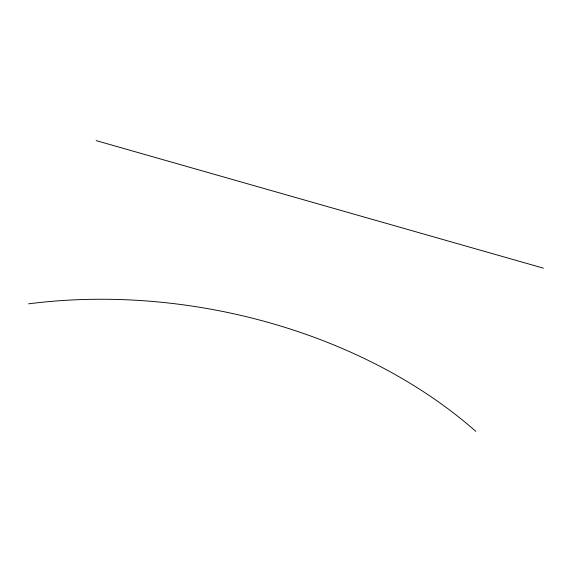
<?xml version="1.0" encoding="UTF-8"?>
<svg xmlns="http://www.w3.org/2000/svg" width="572" height="572" viewBox="0 0 572 572"><rect width="100%" height="100%" fill="white"/><g stroke="black" fill="none" stroke-linecap="round" stroke-linejoin="round"><path stroke-width="0.86" d="M96.153 140.612L543.4 268.168M28.6 303.832A424.903 288.152 10.2 0 1 475.847 431.388"/></g></svg>
